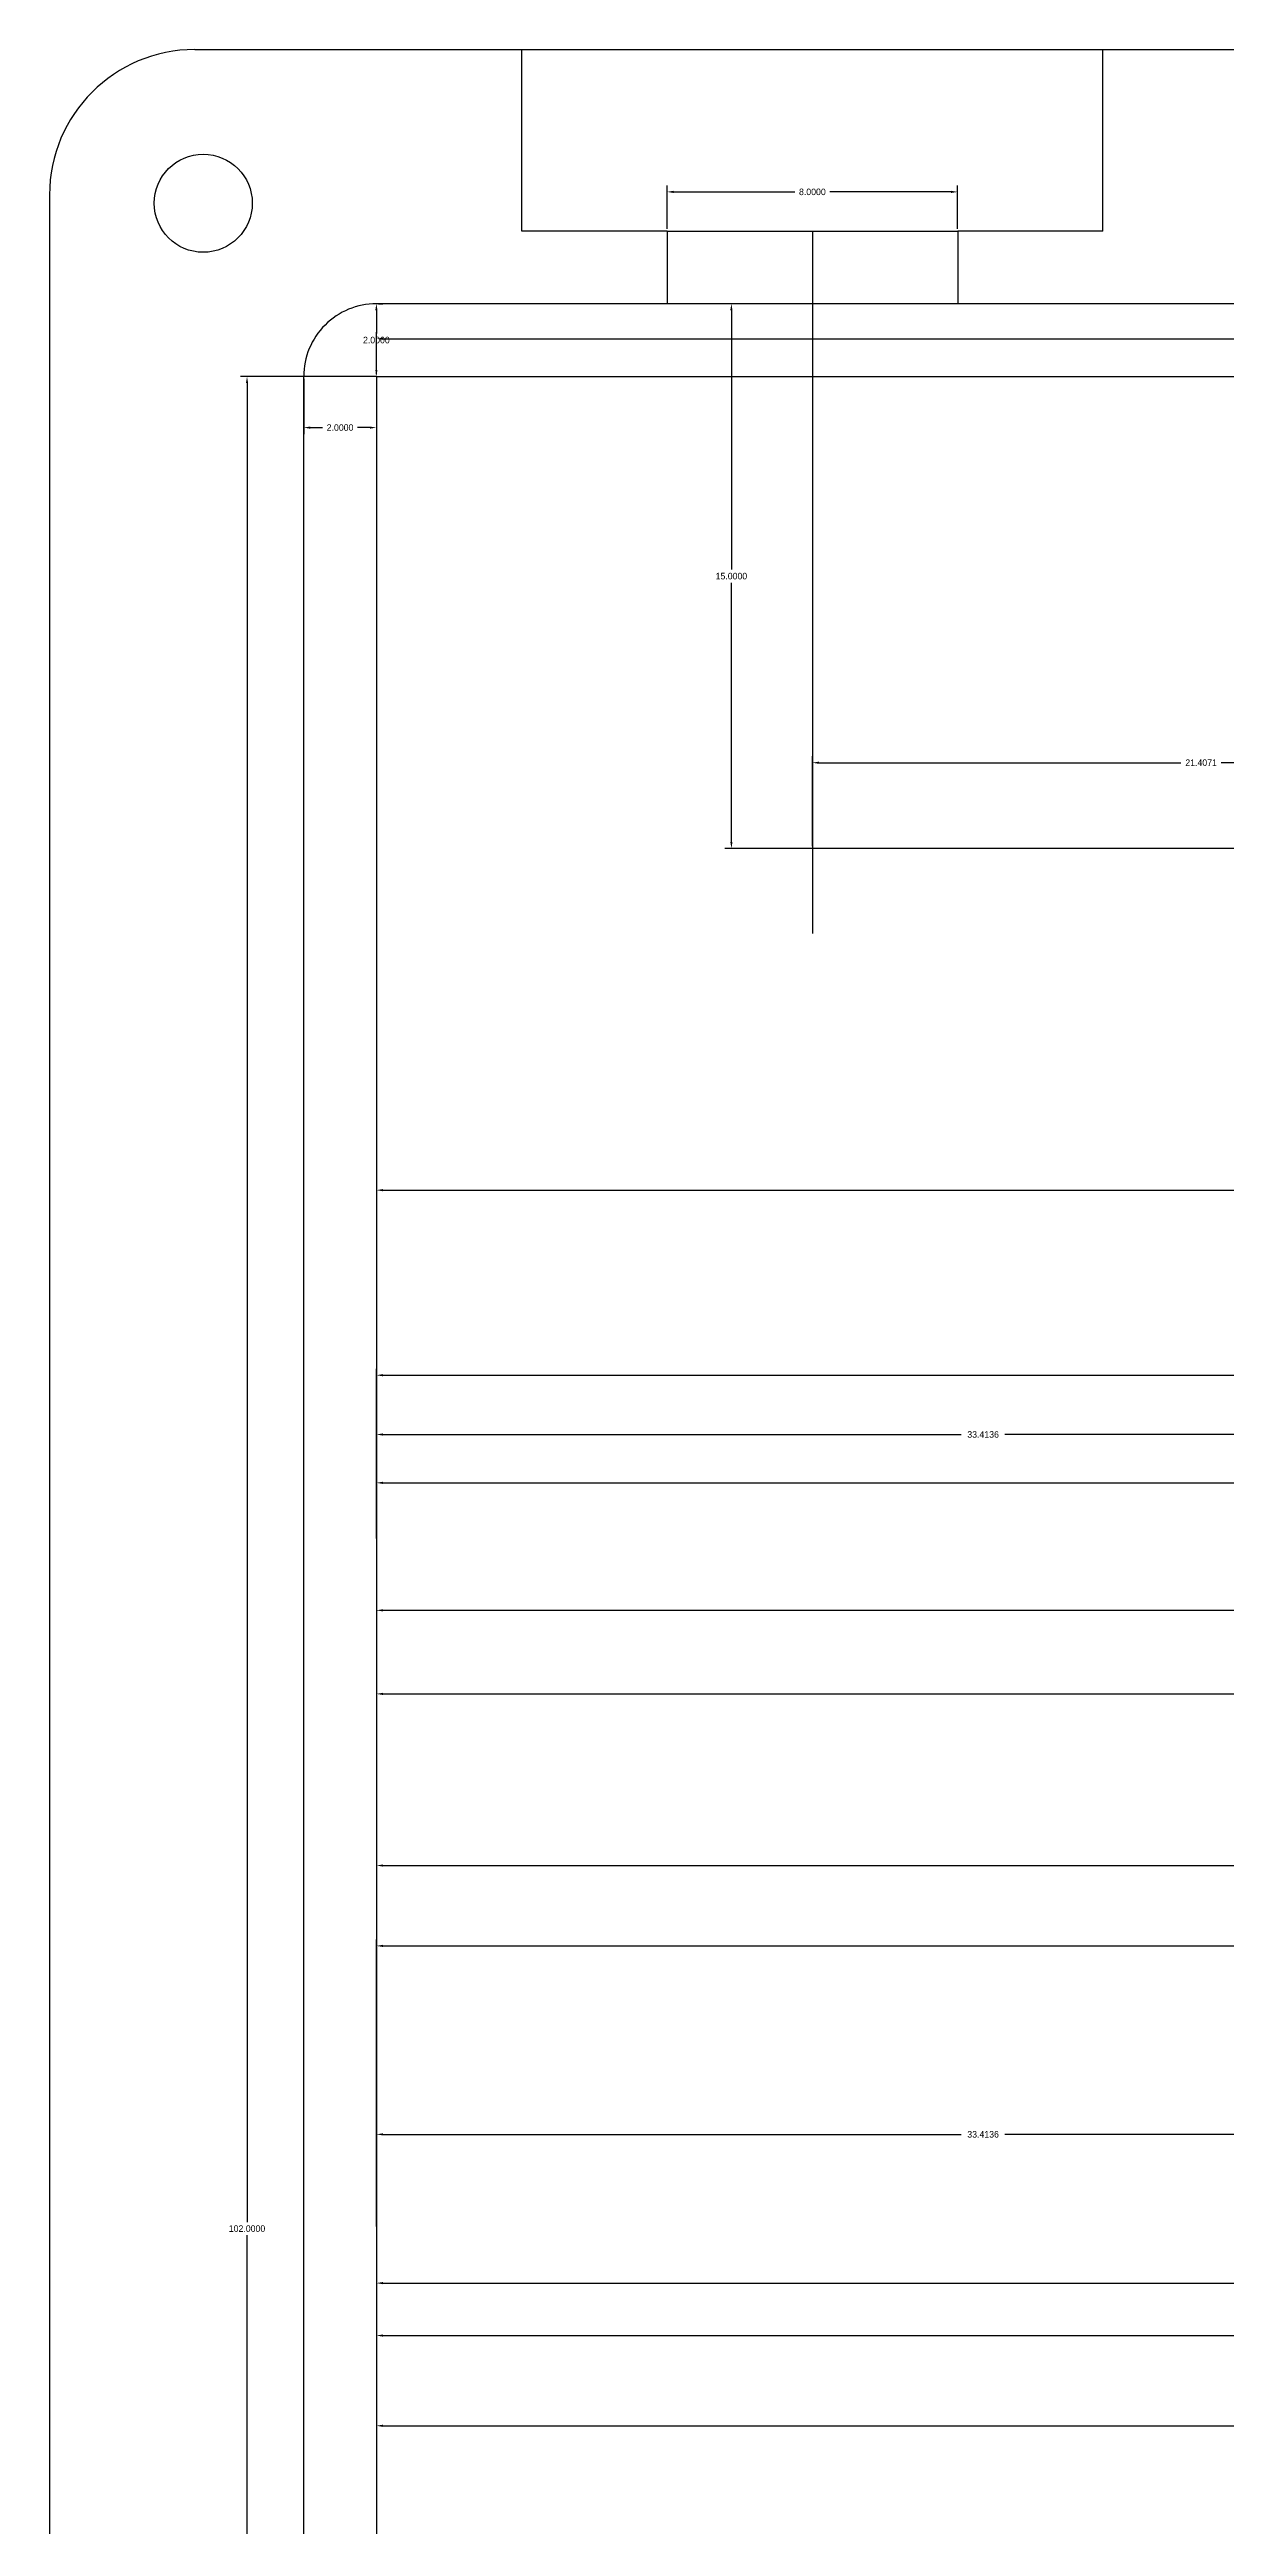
# Model space of a CAD drawing. Header units: millimetres. Extents: x 188 to 1083, y -51 to 254.
# Drawn here: x 189.6 to 222, y 0.9 to 69.1 of the extents above; entities that cross this region are included whole.
import ezdxf

# ---------------------------------------------------------------- set-up
doc = ezdxf.new("R2010")
doc.units = ezdxf.units.MM
doc.layers.add('Layer_1', color=7, linetype='CONTINUOUS')
doc.dimstyles.new('ISO-25', dxfattribs={"dimtxt": 2.5, "dimasz": 2.5, "dimexe": 1.25, "dimexo": 0.625, "dimtad": 1, "dimdsep": 46, "dimtxsty": 'Standard', "dimcen": 2.5, "dimadec": 0, "dimazin": 0, "dimtfac": 1, "dimtmove": 0, "dimatfit": 3, "dimfxl": 1, "dimarcsym": 0})

# ---------------------------------------------------------------- blocks, each defined once
blk = doc.blocks.new('*D238')
at = {"layer": 'Layer_1', "color": 0, "linetype": 'ByBlock', "lineweight": -2}
for p, q in [((198.639, 62.077), (198.757, 62.077)), ((198.577, 61.897), (198.577, 61.257)), ((198.577, 60.257), (198.577, 60.897)), ((198.639, 60.077), (198.757, 60.077))]:
    blk.add_line(p, q, dxfattribs=at)
at = {"layer": 'Layer_1', "color": 0}
for points in [[(198.607, 61.897), (198.547, 61.897), (198.577, 62.077)], [(198.547, 60.257), (198.607, 60.257), (198.577, 60.077)]]:
    blk.add_solid(points, dxfattribs=at)
at = {"layer": 'Layer_1', "color": 0, "linetype": 'ByBlock', "insert": (198.577, 61.077), "char_height": 0.18, "attachment_point": 5}
blk.add_mtext('\\A1;2.0000', dxfattribs=at)
blk = doc.blocks.new('*D239')
at = {"layer": 'Layer_1', "color": 0, "linetype": 'ByBlock', "lineweight": -2}
for p, q in [((198.577, 60.077), (194.835, 60.077)), ((195.015, 59.897), (195.015, 9.257)), ((195.015, -41.743), (195.015, 8.897)), ((198.514, -41.923), (194.835, -41.923))]:
    blk.add_line(p, q, dxfattribs=at)
at = {"layer": 'Layer_1', "color": 0}
for points in [[(195.045, 59.897), (194.985, 59.897), (195.015, 60.077)], [(194.985, -41.743), (195.045, -41.743), (195.015, -41.923)]]:
    blk.add_solid(points, dxfattribs=at)
at = {"layer": 'Layer_1', "color": 0, "linetype": 'ByBlock', "insert": (195.015, 9.077), "char_height": 0.18, "attachment_point": 5}
blk.add_mtext('\\A1;102.0000', dxfattribs=at)
blk = doc.blocks.new('*D241')
at = {"layer": 'Layer_1', "color": 0, "linetype": 'ByBlock', "lineweight": -2}
for p, q in [((196.577, 60.014), (196.577, 58.487)), ((198.577, 60.014), (198.577, 58.487)), ((196.757, 58.667), (197.097, 58.667)), ((198.397, 58.667), (198.057, 58.667))]:
    blk.add_line(p, q, dxfattribs=at)
at = {"layer": 'Layer_1', "color": 0}
for points in [[(196.757, 58.697), (196.757, 58.637), (196.577, 58.667)], [(198.397, 58.637), (198.397, 58.697), (198.577, 58.667)]]:
    blk.add_solid(points, dxfattribs=at)
at = {"layer": 'Layer_1', "color": 0, "linetype": 'ByBlock', "insert": (197.577, 58.667), "char_height": 0.18, "attachment_point": 5}
blk.add_mtext('\\A1;2.0000', dxfattribs=at)
blk = doc.blocks.new('*D243')
at = {"layer": 'Layer_1', "color": 0, "linetype": 'ByBlock', "lineweight": -2}
for p, q in [((198.577, 60.139), (198.577, 61.293)), ((198.757, 61.113), (289.206, 61.113)), ((381.005, 61.113), (290.556, 61.113)), ((381.185, 60.139), (381.185, 61.293))]:
    blk.add_line(p, q, dxfattribs=at)
at = {"layer": 'Layer_1', "color": 0}
for points in [[(198.757, 61.143), (198.757, 61.083), (198.577, 61.113)], [(381.005, 61.083), (381.005, 61.143), (381.185, 61.113)]]:
    blk.add_solid(points, dxfattribs=at)
at = {"layer": 'Layer_1', "color": 0, "linetype": 'ByBlock', "insert": (289.881, 61.113), "char_height": 0.18, "attachment_point": 5}
blk.add_mtext('\\A1;182.6078', dxfattribs=at)
blk = doc.blocks.new('*D260')
at = {"layer": 'Layer_1', "color": 0, "linetype": 'ByBlock', "lineweight": -2}
for p, q in [((198.577, 28.139), (198.577, 31.123)), ((198.757, 30.943), (214.684, 30.943)), ((231.811, 30.943), (215.884, 30.943)), ((231.991, 28.139), (231.991, 31.123))]:
    blk.add_line(p, q, dxfattribs=at)
at = {"layer": 'Layer_1', "color": 0}
for points in [[(198.757, 30.973), (198.757, 30.913), (198.577, 30.943)], [(231.811, 30.913), (231.811, 30.973), (231.991, 30.943)]]:
    blk.add_solid(points, dxfattribs=at)
at = {"layer": 'Layer_1', "color": 0, "linetype": 'ByBlock', "insert": (215.284, 30.943), "char_height": 0.18, "attachment_point": 5}
blk.add_mtext('\\A1;33.4136', dxfattribs=at)
blk = doc.blocks.new('*D263')
at = {"layer": 'Layer_1', "color": 0, "linetype": 'ByBlock', "lineweight": -2}
for p, q in [((198.577, 9.139), (198.577, 11.853)), ((198.757, 11.673), (214.684, 11.673)), ((231.811, 11.673), (215.884, 11.673)), ((231.991, 9.139), (231.991, 11.853))]:
    blk.add_line(p, q, dxfattribs=at)
at = {"layer": 'Layer_1', "color": 0}
for points in [[(198.757, 11.703), (198.757, 11.643), (198.577, 11.673)], [(231.811, 11.643), (231.811, 11.703), (231.991, 11.673)]]:
    blk.add_solid(points, dxfattribs=at)
at = {"layer": 'Layer_1', "color": 0, "linetype": 'ByBlock', "insert": (215.284, 11.673), "char_height": 0.18, "attachment_point": 5}
blk.add_mtext('\\A1;33.4136', dxfattribs=at)
blk = doc.blocks.new('*D271')
at = {"layer": 'Layer_1', "color": 0, "linetype": 'ByBlock', "lineweight": -2}
for p, q in [((198.577, 46.952), (198.577, 37.49)), ((258.116, 47.014), (258.116, 37.49)), ((198.757, 37.67), (227.716, 37.67)), ((257.936, 37.67), (228.976, 37.67))]:
    blk.add_line(p, q, dxfattribs=at)
at = {"layer": 'Layer_1', "color": 0}
for points in [[(198.757, 37.7), (198.757, 37.64), (198.577, 37.67)], [(257.936, 37.64), (257.936, 37.7), (258.116, 37.67)]]:
    blk.add_solid(points, dxfattribs=at)
at = {"layer": 'Layer_1', "color": 0, "linetype": 'ByBlock', "insert": (228.346, 37.67), "char_height": 0.18, "attachment_point": 5}
blk.add_mtext('\\A1;59.5386', dxfattribs=at)
blk = doc.blocks.new('*D273')
at = {"layer": 'Layer_1', "color": 0, "linetype": 'ByBlock', "lineweight": -2}
for p, q in [((198.577, 28.077), (198.577, 23.621)), ((258.116, 28.014), (258.116, 23.621)), ((198.757, 23.801), (227.716, 23.801)), ((257.936, 23.801), (228.976, 23.801))]:
    blk.add_line(p, q, dxfattribs=at)
at = {"layer": 'Layer_1', "color": 0}
for points in [[(198.757, 23.831), (198.757, 23.771), (198.577, 23.801)], [(257.936, 23.771), (257.936, 23.831), (258.116, 23.801)]]:
    blk.add_solid(points, dxfattribs=at)
at = {"layer": 'Layer_1', "color": 0, "linetype": 'ByBlock', "insert": (228.346, 23.801), "char_height": 0.18, "attachment_point": 5}
blk.add_mtext('\\A1;59.5386', dxfattribs=at)
blk = doc.blocks.new('*D275')
at = {"layer": 'Layer_1', "color": 0, "linetype": 'ByBlock', "lineweight": -2}
for p, q in [((198.577, 9.077), (198.577, 5.953)), ((258.116, 9.014), (258.116, 5.953)), ((198.757, 6.133), (227.716, 6.133)), ((257.936, 6.133), (228.976, 6.133))]:
    blk.add_line(p, q, dxfattribs=at)
at = {"layer": 'Layer_1', "color": 0}
for points in [[(198.757, 6.163), (198.757, 6.103), (198.577, 6.133)], [(257.936, 6.103), (257.936, 6.163), (258.116, 6.133)]]:
    blk.add_solid(points, dxfattribs=at)
at = {"layer": 'Layer_1', "color": 0, "linetype": 'ByBlock', "insert": (228.346, 6.133), "char_height": 0.18, "attachment_point": 5}
blk.add_mtext('\\A1;59.5386', dxfattribs=at)
blk = doc.blocks.new('*D305')
at = {"layer": 'Layer_1', "color": 0, "linetype": 'ByBlock', "lineweight": -2}
for p, q in [((198.577, 9.077), (198.577, 7.397)), ((296.116, 9.014), (296.116, 7.397)), ((198.757, 7.577), (246.716, 7.577)), ((295.936, 7.577), (247.976, 7.577))]:
    blk.add_line(p, q, dxfattribs=at)
at = {"layer": 'Layer_1', "color": 0}
for points in [[(198.757, 7.607), (198.757, 7.547), (198.577, 7.577)], [(295.936, 7.547), (295.936, 7.607), (296.116, 7.577)]]:
    blk.add_solid(points, dxfattribs=at)
at = {"layer": 'Layer_1', "color": 0, "linetype": 'ByBlock', "insert": (247.346, 7.577), "char_height": 0.18, "attachment_point": 5}
blk.add_mtext('\\A1;97.5386', dxfattribs=at)
blk = doc.blocks.new('*D309')
at = {"layer": 'Layer_1', "color": 0, "linetype": 'ByBlock', "lineweight": -2}
for p, q in [((198.577, 28.014), (198.577, 25.922)), ((277.116, 28.014), (277.116, 25.922)), ((198.757, 26.102), (237.216, 26.102)), ((276.936, 26.102), (238.476, 26.102))]:
    blk.add_line(p, q, dxfattribs=at)
at = {"layer": 'Layer_1', "color": 0}
for points in [[(198.757, 26.132), (198.757, 26.072), (198.577, 26.102)], [(276.936, 26.072), (276.936, 26.132), (277.116, 26.102)]]:
    blk.add_solid(points, dxfattribs=at)
at = {"layer": 'Layer_1', "color": 0, "linetype": 'ByBlock', "insert": (237.846, 26.102), "char_height": 0.18, "attachment_point": 5}
blk.add_mtext('\\A1;78.5386', dxfattribs=at)
blk = doc.blocks.new('*D313')
at = {"layer": 'Layer_1', "color": 0, "linetype": 'ByBlock', "lineweight": -2}
for p, q in [((198.577, 28.077), (198.577, 32.755)), ((296.116, 28.139), (296.116, 32.755)), ((198.757, 32.575), (246.716, 32.575)), ((295.936, 32.575), (247.976, 32.575))]:
    blk.add_line(p, q, dxfattribs=at)
at = {"layer": 'Layer_1', "color": 0}
for points in [[(198.757, 32.605), (198.757, 32.545), (198.577, 32.575)], [(295.936, 32.545), (295.936, 32.605), (296.116, 32.575)]]:
    blk.add_solid(points, dxfattribs=at)
at = {"layer": 'Layer_1', "color": 0, "linetype": 'ByBlock', "insert": (247.346, 32.575), "char_height": 0.18, "attachment_point": 5}
blk.add_mtext('\\A1;97.5386', dxfattribs=at)
blk = doc.blocks.new('*D318')
at = {"layer": 'Layer_1', "color": 0, "linetype": 'ByBlock', "lineweight": -2}
for p, q in [((198.577, 28.077), (198.577, 18.895)), ((315.116, 28.014), (315.116, 18.895)), ((198.757, 19.075), (256.186, 19.075)), ((314.936, 19.075), (257.506, 19.075))]:
    blk.add_line(p, q, dxfattribs=at)
at = {"layer": 'Layer_1', "color": 0}
for points in [[(198.757, 19.105), (198.757, 19.045), (198.577, 19.075)], [(314.936, 19.045), (314.936, 19.105), (315.116, 19.075)]]:
    blk.add_solid(points, dxfattribs=at)
at = {"layer": 'Layer_1', "color": 0, "linetype": 'ByBlock', "insert": (256.846, 19.075), "char_height": 0.18, "attachment_point": 5}
blk.add_mtext('\\A1;116.5386', dxfattribs=at)
blk = doc.blocks.new('*D320')
at = {"layer": 'Layer_1', "color": 0, "linetype": 'ByBlock', "lineweight": -2}
for p, q in [((198.577, 9.014), (198.577, 3.469)), ((315.116, 9.014), (315.116, 3.469)), ((198.757, 3.649), (256.186, 3.649)), ((314.936, 3.649), (257.506, 3.649))]:
    blk.add_line(p, q, dxfattribs=at)
at = {"layer": 'Layer_1', "color": 0}
for points in [[(198.757, 3.679), (198.757, 3.619), (198.577, 3.649)], [(314.936, 3.619), (314.936, 3.679), (315.116, 3.649)]]:
    blk.add_solid(points, dxfattribs=at)
at = {"layer": 'Layer_1', "color": 0, "linetype": 'ByBlock', "insert": (256.846, 3.649), "char_height": 0.18, "attachment_point": 5}
blk.add_mtext('\\A1;116.5386', dxfattribs=at)
blk = doc.blocks.new('*D325')
at = {"layer": 'Layer_1', "color": 0, "linetype": 'ByBlock', "lineweight": -2}
for p, q in [((198.577, 28.202), (198.577, 29.792)), ((198.757, 29.612), (265.656, 29.612)), ((333.936, 29.612), (267.036, 29.612)), ((334.116, 28.139), (334.116, 29.792))]:
    blk.add_line(p, q, dxfattribs=at)
at = {"layer": 'Layer_1', "color": 0}
for points in [[(198.757, 29.642), (198.757, 29.582), (198.577, 29.612)], [(333.936, 29.582), (333.936, 29.642), (334.116, 29.612)]]:
    blk.add_solid(points, dxfattribs=at)
at = {"layer": 'Layer_1', "color": 0, "linetype": 'ByBlock', "insert": (266.346, 29.612), "char_height": 0.18, "attachment_point": 5}
blk.add_mtext('\\A1;135.5386', dxfattribs=at)
blk = doc.blocks.new('*D327')
at = {"layer": 'Layer_1', "color": 0, "linetype": 'ByBlock', "lineweight": -2}
for p, q in [((198.577, 9.139), (198.577, 17.042)), ((198.757, 16.862), (265.656, 16.862)), ((333.936, 16.862), (267.036, 16.862)), ((334.116, 9.139), (334.116, 17.042))]:
    blk.add_line(p, q, dxfattribs=at)
at = {"layer": 'Layer_1', "color": 0}
for points in [[(198.757, 16.892), (198.757, 16.832), (198.577, 16.862)], [(333.936, 16.832), (333.936, 16.892), (334.116, 16.862)]]:
    blk.add_solid(points, dxfattribs=at)
at = {"layer": 'Layer_1', "color": 0, "linetype": 'ByBlock', "insert": (266.346, 16.862), "char_height": 0.18, "attachment_point": 5}
blk.add_mtext('\\A1;135.5386', dxfattribs=at)
blk = doc.blocks.new('*D331')
at = {"layer": 'Layer_1', "color": 0, "linetype": 'ByBlock', "lineweight": -2}
for p, q in [((210.583, 47.139), (210.583, 49.62)), ((210.763, 49.44), (220.732, 49.44)), ((231.811, 49.44), (221.842, 49.44)), ((231.991, 47.139), (231.991, 49.62))]:
    blk.add_line(p, q, dxfattribs=at)
at = {"layer": 'Layer_1', "color": 0}
for points in [[(210.763, 49.47), (210.763, 49.41), (210.583, 49.44)], [(231.811, 49.41), (231.811, 49.47), (231.991, 49.44)]]:
    blk.add_solid(points, dxfattribs=at)
at = {"layer": 'Layer_1', "color": 0, "linetype": 'ByBlock', "insert": (221.287, 49.44), "char_height": 0.18, "attachment_point": 5}
blk.add_mtext('\\A1;21.4071', dxfattribs=at)
blk = doc.blocks.new('*D332')
at = {"layer": 'Layer_1', "color": 0, "linetype": 'ByBlock', "lineweight": -2}
for p, q in [((210.521, 62.077), (208.173, 62.077)), ((208.353, 61.897), (208.353, 54.757)), ((208.353, 47.257), (208.353, 54.397)), ((210.521, 47.077), (208.173, 47.077))]:
    blk.add_line(p, q, dxfattribs=at)
at = {"layer": 'Layer_1', "color": 0}
for points in [[(208.383, 61.897), (208.323, 61.897), (208.353, 62.077)], [(208.323, 47.257), (208.383, 47.257), (208.353, 47.077)]]:
    blk.add_solid(points, dxfattribs=at)
at = {"layer": 'Layer_1', "color": 0, "linetype": 'ByBlock', "insert": (208.353, 54.577), "char_height": 0.18, "attachment_point": 5}
blk.add_mtext('\\A1;15.0000', dxfattribs=at)
blk = doc.blocks.new('*D333')
at = {"layer": 'Layer_1', "color": 0, "linetype": 'ByBlock', "lineweight": -2}
for p, q in [((206.583, 64.139), (206.583, 65.337)), ((206.763, 65.157), (210.103, 65.157)), ((214.403, 65.157), (211.063, 65.157)), ((214.583, 64.139), (214.583, 65.337))]:
    blk.add_line(p, q, dxfattribs=at)
at = {"layer": 'Layer_1', "color": 0}
for points in [[(206.763, 65.187), (206.763, 65.127), (206.583, 65.157)], [(214.403, 65.127), (214.403, 65.187), (214.583, 65.157)]]:
    blk.add_solid(points, dxfattribs=at)
at = {"layer": 'Layer_1', "color": 0, "linetype": 'ByBlock', "insert": (210.583, 65.157), "char_height": 0.18, "attachment_point": 5}
blk.add_mtext('\\A1;8.0000', dxfattribs=at)

msp = doc.modelspace()

# ---------------------------------------------------------------- linework, layer by layer
at = {"layer": 'Layer_1', "linetype": 'ByBlock'}
for p, q in [((193.57696, 69.07664), (386.18479, 69.07664)), ((193.57696, 69.07664), (386.18479, 69.07664)), ((193.57696, 69.07664), (386.18479, 69.07664)), ((193.57696, 69.07664), (193.57696, 69.07664)), ((193.57696, 69.07664), (193.57696, 69.07664)), ((193.57696, 69.07664), (202.58351, 69.07664)), ((202.58351, 64.07667), (202.58351, 69.07664)), ((218.58348, 64.07667), (218.58348, 69.07664)), ((218.58348, 69.07664), (386.18479, 69.07664)), ((189.57696, 65.07664), (189.57696, -46.92333)), ((189.57696, 65.07664), (189.57696, -46.92333)), ((189.57696, 65.07664), (189.57696, -46.92333)), ((206.5835, 64.07667), (202.58351, 64.07667)), ((206.5835, 64.07667), (206.5835, 62.07667)), ((206.5835, 64.07667), (214.58348, 64.07667)), ((210.58349, 64.07667), (210.58349, 44.73501)), ((214.58348, 64.07667), (214.58348, 62.07667)), ((218.58348, 64.07667), (214.58348, 64.07667)), ((381.18479, 62.07668), (198.57695, 62.07667)), ((206.5835, 62.07667), (198.57695, 62.07667)), ((381.18479, 62.07668), (214.58348, 62.07667)), ((196.57693, -41.92334), (196.57692, 60.07665)), ((196.57693, -41.92334), (196.57692, 60.07665)), ((198.57694, 60.07664), (381.18479, 60.07665)), ((198.57694, 60.07664), (198.57695, -41.92335)), ((231.99056, 47.07666), (208.3503, 47.07666))]:
    msp.add_line(p, q, dxfattribs=at)
at = {"layer": 'Layer_1'}
msp.add_circle((193.80919, 64.84442), 1.35, dxfattribs=at)
msp.add_circle((193.80919, 64.84442), 1.35, dxfattribs=at)
msp.add_circle((193.80919, 64.84442), 1.35, dxfattribs=at)
msp.add_circle((193.80919, 64.84442), 1.35, dxfattribs=at)
msp.add_arc((193.57696, 65.07664), 4, 90, 180, dxfattribs=at)
msp.add_arc((193.57696, 65.07664), 4, 90, 180, dxfattribs=at)
msp.add_arc((193.57696, 65.07664), 4, 90, 180, dxfattribs=at)
at = {"layer": 'Layer_1', "linetype": 'ByBlock'}
msp.add_arc((198.57694, 60.07664), 2.00003, 89.9998313, 179.9998313, dxfattribs=at)
msp.add_arc((198.57694, 60.07664), 2.00003, 89.9998313, 179.9998313, dxfattribs=at)

# ---------------------------------------------------------------- dimensions: what is measured, and where the dimension line sits
for base, p1, p2, picture, middle in [((206.5835, 65.15706), (214.58348, 64.07667), (206.5835, 64.07667), '*D333', (210.58349, 65.15706)), ((198.57695, 61.11337), (381.18479, 60.07665), (198.57695, 60.07664), '*D243', (289.88087, 61.11337)), ((198.57695, 58.66705), (196.57692, 60.07665), (198.57695, 60.07664), '*D241', (197.57693, 58.66705)), ((210.58349, 49.43966), (231.99056, 47.07666), (210.58349, 47.07666), '*D331', (221.28703, 49.43966)), ((198.57694, 37.66977), (258.11556, 47.07666), (198.57694, 47.01416), '*D271', (228.34625, 37.66977)), ((198.57695, 32.57544), (296.11556, 28.07666), (198.57695, 28.01415), '*D313', (247.34625, 32.57544)), ((198.57695, 30.94298), (231.99056, 28.07666), (198.57695, 28.07665), '*D260', (215.28375, 30.94298)), ((198.57695, 29.61154), (334.11556, 28.07666), (198.57695, 28.13915), '*D325', (266.34625, 29.61154)), ((198.57695, 23.8013), (258.11556, 28.07666), (198.57695, 28.13915), '*D273', (228.34625, 23.8013)), ((198.57695, 19.07458), (315.11556, 28.07666), (198.57695, 28.13915), '*D318', (256.84625, 19.07458)), ((198.57695, 26.1023), (277.11556, 28.07666), (198.57695, 28.07665), '*D309', (237.84625, 26.1023)), ((198.57695, 16.86197), (334.11556, 9.07666), (198.57695, 9.07665), '*D327', (266.34625, 16.86197)), ((198.57695, 11.67317), (231.99056, 9.07666), (198.57695, 9.07665), '*D263', (215.28375, 11.67317)), ((198.57695, 6.13322), (258.11556, 9.07666), (198.57695, 9.13915), '*D275', (228.34625, 6.13322)), ((198.57695, 7.57665), (296.11556, 9.07666), (198.57695, 9.13915), '*D305', (247.34625, 7.57665)), ((198.57695, 3.64944), (315.11556, 9.07666), (198.57695, 9.07665), '*D320', (256.84625, 3.64944))]:
    dim = msp.add_linear_dim(base=base, p1=p1, p2=p2, dimstyle='ISO-25', override={"dimtxt": 0.18, "dimasz": 0.18, "dimexe": 0.18, "dimexo": 0.0625, "dimgap": 0.09, "dimtad": 0, "dimtih": 1, "dimtoh": 1, "dimdec": 4, "dimzin": 0, "dimcen": 0.09, "dimtdec": 4, "dimtofl": 0, "dimtmove": 2, "dimtolj": 1, "dimtzin": 0}, dxfattribs=at)
    dim.commit()
    dim.dimension.update_dxf_attribs({"geometry": picture, "text_midpoint": middle})
for base, p1, p2, picture, middle in [((198.57695, 62.07667), (198.57694, 60.07664), (198.57695, 62.07667), '*D238', (198.57695, 61.07665)), ((208.35336, 62.07667), (210.58349, 47.07666), (210.58349, 62.07667), '*D332', (208.35336, 54.57666)), ((195.01539, 60.07664), (198.57695, -41.92335), (198.63944, 60.07664), '*D239', (195.01539, 9.07665))]:
    dim = msp.add_linear_dim(base=base, p1=p1, p2=p2, angle=90, dimstyle='ISO-25', override={"dimtxt": 0.18, "dimasz": 0.18, "dimexe": 0.18, "dimexo": 0.0625, "dimgap": 0.09, "dimtad": 0, "dimtih": 1, "dimtoh": 1, "dimdec": 4, "dimzin": 0, "dimcen": 0.09, "dimtdec": 4, "dimtofl": 0, "dimtmove": 2, "dimtolj": 1, "dimtzin": 0}, dxfattribs=at)
    dim.commit()
    dim.dimension.update_dxf_attribs({"geometry": picture, "text_midpoint": middle})

doc.saveas('drawing.dxf')
